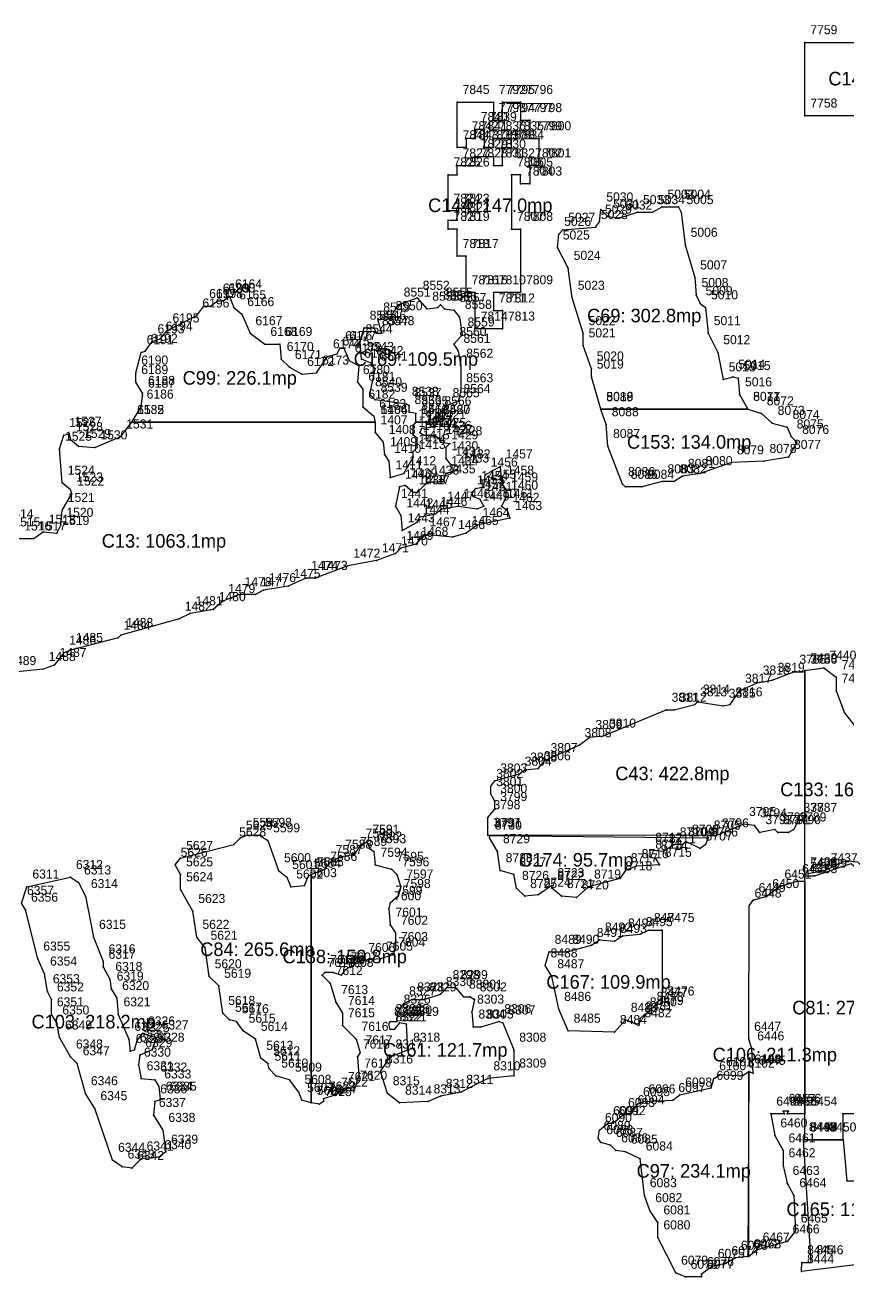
# Model space of a CAD drawing. Header units: metres. Extents: x 390529 to 391464, y 585067 to 585881.
# Drawn here: x 390792.9 to 390883.6, y 585638.1 to 585776.2 of the extents above; entities that cross this region are included whole.
import ezdxf
from ezdxf.enums import TextEntityAlignment as Align

# ---------------------------------------------------------------- set-up
doc = ezdxf.new("R2010")
doc.units = ezdxf.units.M
for name, color, linetype in [('1CC', 1, 'Continuous'), ('NUMERE_PCT', 2, 'Continuous'), ('TEXTE', 7, 'Continuous'), ('VARFURI', 4, 'Continuous')]:
    doc.layers.add(name, color=color, linetype=linetype)

msp = doc.modelspace()

# ---------------------------------------------------------------- linework, layer by layer
at = {"layer": '1CC', "color": 1}
for points in [[(390898.097, 585774.25), (390898.097, 585769.005), (390897.197, 585768.105), (390896.747, 585766.155), (390878.897, 585766.155), (390878.897, 585774.25), (390898.097, 585774.25)], [(390844.54, 585767.657), (390844.54, 585765.657), (390845.54, 585765.657), (390845.54, 585767.657), (390847.54, 585767.657), (390847.54, 585765.657), (390848.54, 585765.657), (390848.54, 585763.657), (390849.54, 585763.657), (390849.54, 585760.657), (390848.54, 585760.657), (390848.54, 585758.657), (390847.54, 585758.657), (390847.54, 585759.657), (390846.54, 585759.657), (390846.54, 585753.657), (390847.54, 585753.657), (390847.54, 585746.657), (390844.54, 585746.657), (390844.54, 585744.657), (390845.54, 585744.657), (390845.54, 585742.657), (390842.54, 585742.657), (390842.54, 585746.657), (390841.54, 585746.657), (390841.54, 585750.657), (390840.54, 585750.657), (390840.54, 585753.657), (390839.54, 585753.657), (390839.54, 585754.657), (390840.54, 585754.657), (390840.54, 585755.657), (390839.54, 585755.657), (390839.54, 585759.657), (390840.54, 585759.657), (390840.54, 585760.657), (390842.54, 585760.657), (390842.54, 585761.657), (390844.54, 585761.657), (390844.54, 585760.657), (390845.54, 585760.657), (390845.54, 585762.657), (390846.54, 585762.657), (390846.54, 585763.657), (390844.54, 585763.657), (390844.54, 585762.657), (390843.54, 585762.657), (390843.54, 585764.657), (390842.54, 585764.657), (390842.54, 585763.657), (390841.54, 585763.657), (390841.54, 585762.657), (390840.54, 585762.657), (390840.54, 585767.657), (390844.54, 585767.657)], [(390863.141, 585756.105), (390864.941, 585756.105), (390865.241, 585755.505), (390865.691, 585751.905), (390866.741, 585748.305), (390866.891, 585746.355), (390867.341, 585745.455), (390867.941, 585745.005), (390868.241, 585742.155), (390869.291, 585740.055), (390869.891, 585737.055), (390870.941, 585737.355), (390871.541, 585737.205), (390871.691, 585735.405), (390872.591, 585733.8), (390856.391, 585733.8), (390855.341, 585737.355), (390855.341, 585738.255), (390854.441, 585740.805), (390854.441, 585742.155), (390853.241, 585746.055), (390852.791, 585749.355), (390851.591, 585751.605), (390851.741, 585753.105), (390852.191, 585753.555), (390855.791, 585753.855), (390856.241, 585754.455), (390856.391, 585755.805), (390857.141, 585755.055), (390858.491, 585754.905), (390860.441, 585755.505), (390862.091, 585755.505), (390863.141, 585756.105)], [(390815.441, 585746.205), (390815.891, 585745.005), (390816.791, 585744.255), (390817.691, 585742.155), (390819.341, 585740.955), (390820.991, 585740.955), (390821.141, 585739.305), (390822.041, 585738.405), (390823.391, 585737.655), (390825.041, 585737.805), (390826.241, 585739.605), (390827.291, 585739.905), (390827.591, 585740.505), (390828.041, 585740.505), (390828.641, 585739.155), (390829.691, 585738.555), (390829.541, 585736.755), (390830.141, 585736.005), (390830.141, 585734.055), (390831.341, 585733.005), (390831.491, 585732.35), (390804.641, 585732.35), (390805.691, 585734.055), (390805.841, 585735.255), (390805.841, 585735.555), (390805.091, 585736.755), (390805.091, 585737.805), (390805.691, 585740.055), (390806.141, 585740.205), (390806.891, 585741.255), (390807.791, 585741.555), (390808.541, 585742.455), (390811.841, 585744.105), (390812.591, 585745.155), (390813.341, 585745.155), (390814.091, 585745.755), (390814.691, 585745.755), (390815.441, 585746.205)], [(390835.991, 585733.305), (390835.241, 585733.455), (390835.241, 585734.205), (390834.941, 585734.355), (390831.491, 585734.805), (390830.891, 585735.405), (390831.491, 585738.255), (390831.041, 585738.855), (390829.991, 585739.305), (390829.841, 585741.255), (390830.291, 585742.755), (390831.341, 585742.755), (390831.641, 585742.155), (390832.241, 585742.155), (390831.791, 585743.655), (390833.141, 585743.805), (390834.041, 585745.305), (390836.141, 585746.055), (390837.191, 585744.855), (390838.391, 585745.005), (390838.691, 585745.305), (390839.141, 585744.855), (390840.191, 585744.705), (390840.791, 585743.955), (390841.091, 585742.005), (390840.191, 585740.955), (390840.641, 585740.205), (390840.941, 585738.555), (390840.941, 585735.855), (390840.641, 585734.655), (390839.441, 585734.205), (390838.541, 585733.305), (390838.391, 585732.35), (390835.991, 585732.35), (390835.991, 585733.305)], [(390872.591, 585733.8), (390874.091, 585733.305), (390875.291, 585732.255), (390876.941, 585731.805), (390877.391, 585730.755), (390877.991, 585730.155), (390877.091, 585728.505), (390874.391, 585728.055), (390870.791, 585727.905), (390867.341, 585726.705), (390865.391, 585726.405), (390864.491, 585725.805), (390863.141, 585725.805), (390860.891, 585725.205), (390859.091, 585725.205), (390858.791, 585725.505), (390857.141, 585729.705), (390856.991, 585732.105), (390856.391, 585733.755), (390872.591, 585733.8)], [(390877.691, 585704.805), (390878.891, 585704.805), (390878.891, 585688.455), (390878.141, 585688.455), (390877.691, 585687.405), (390877.091, 585687.105), (390875.891, 585687.105), (390875.591, 585687.405), (390873.941, 585687.105), (390873.341, 585687.855), (390872.141, 585688.005), (390869.141, 585686.75), (390843.941, 585686.805), (390843.941, 585688.755), (390844.691, 585689.655), (390844.691, 585690.555), (390844.241, 585691.305), (390844.241, 585692.205), (390844.691, 585692.805), (390847.391, 585693.555), (390847.991, 585694.005), (390849.491, 585694.155), (390850.241, 585695.055), (390853.991, 585696.705), (390855.191, 585697.605), (390856.691, 585697.755), (390863.591, 585700.605), (390864.491, 585700.605), (390866.741, 585701.205), (390867.041, 585701.505), (390869.891, 585701.055), (390870.641, 585701.205), (390871.691, 585702.705), (390873.641, 585703.605), (390875.291, 585703.905), (390877.691, 585704.805)], [(390888.1, 585695.355), (390888.047, 585679.305), (390886.397, 585680.505), (390885.347, 585683.205), (390884.747, 585683.805), (390883.397, 585683.955), (390881.147, 585682.905), (390878.897, 585682.455), (390878.897, 585704.955), (390880.997, 585705.255), (390882.347, 585704.205), (390882.347, 585702.705), (390883.247, 585700.305), (390884.297, 585698.955), (390884.897, 585697.605), (390885.647, 585696.855), (390886.097, 585695.505), (390886.847, 585694.905), (390886.847, 585694.605), (390888.1, 585695.355)], [(390817.391, 585686.805), (390818.741, 585686.805), (390819.641, 585686.205), (390820.841, 585682.905), (390821.741, 585682.155), (390822.191, 585681.105), (390823.691, 585681.255), (390824.141, 585682.305), (390824.45, 585682.455), (390824.45, 585657.255), (390823.391, 585657.555), (390823.091, 585658.455), (390822.041, 585659.805), (390820.541, 585660.255), (390819.791, 585661.005), (390819.641, 585661.605), (390818.891, 585662.205), (390818.291, 585664.305), (390816.941, 585665.205), (390816.191, 585666.255), (390815.441, 585666.405), (390814.691, 585667.155), (390814.241, 585670.155), (390813.191, 585671.205), (390812.741, 585674.355), (390811.841, 585675.555), (390811.391, 585678.405), (390810.041, 585680.805), (390810.041, 585682.455), (390809.441, 585683.505), (390810.041, 585684.255), (390815.891, 585685.755), (390816.641, 585686.505), (390817.391, 585686.805)], [(390824.45, 585682.455), (390825.941, 585683.055), (390826.541, 585683.805), (390827.591, 585684.405), (390829.241, 585684.705), (390829.841, 585685.605), (390830.591, 585686.055), (390830.891, 585685.305), (390831.341, 585685.005), (390831.491, 585683.505), (390833.291, 585683.055), (390833.891, 585682.455), (390834.341, 585681.105), (390834.041, 585680.055), (390833.141, 585679.305), (390832.991, 585678.705), (390833.141, 585676.905), (390833.741, 585676.005), (390833.741, 585674.205), (390833.441, 585673.605), (390832.091, 585673.155), (390830.141, 585673.005), (390828.191, 585671.955), (390827.741, 585671.355), (390826.841, 585671.655), (390825.941, 585671.655), (390825.641, 585671.355), (390826.541, 585670.455), (390827.141, 585668.355), (390827.891, 585667.155), (390827.891, 585665.805), (390829.391, 585664.305), (390829.841, 585662.805), (390829.541, 585662.355), (390829.691, 585660.255), (390829.241, 585658.905), (390827.891, 585658.755), (390827.141, 585658.155), (390825.791, 585657.705), (390825.791, 585657.405), (390825.341, 585657.105), (390824.45, 585657.255), (390824.45, 585682.455)], [(390868.241, 585686.505), (390867.941, 585685.755), (390867.341, 585685.305), (390865.841, 585686.055), (390865.391, 585685.755), (390864.491, 585685.755), (390863.291, 585685.005), (390861.791, 585685.155), (390861.791, 585684.405), (390862.391, 585684.255), (390862.841, 585683.505), (390860.291, 585683.355), (390859.091, 585682.905), (390858.491, 585682.005), (390855.041, 585681.105), (390853.691, 585679.905), (390852.041, 585680.055), (390850.991, 585680.955), (390850.991, 585681.255), (390849.491, 585680.205), (390847.991, 585680.055), (390847.091, 585680.955), (390846.791, 585682.455), (390845.291, 585682.905), (390844.991, 585685.005), (390844.091, 585686.505), (390844.091, 585686.75), (390868.241, 585686.505)], [(390878.897, 585653.2), (390878.897, 585682.305), (390879.947, 585682.305), (390883.997, 585683.655), (390885.197, 585682.605), (390885.947, 585681.105), (390886.097, 585679.155), (390886.697, 585678.705), (390887.747, 585677.055), (390887.597, 585675.255), (390888.047, 585674.655), (390888.647, 585672.705), (390889.547, 585667.155), (390890.147, 585665.355), (390890.147, 585656.805), (390889.397, 585656.355), (390887.597, 585656.355), (390887.597, 585656.055), (390883.097, 585656.055), (390883.097, 585653.2), (390878.897, 585653.2)], [(390793.091, 585681.105), (390797.891, 585682.155), (390798.791, 585681.555), (390799.541, 585680.055), (390800.441, 585675.555), (390801.491, 585672.855), (390801.491, 585672.255), (390802.241, 585670.905), (390802.391, 585669.855), (390802.991, 585668.805), (390803.141, 585667.005), (390804.341, 585664.305), (390804.491, 585662.955), (390804.941, 585663.105), (390805.241, 585664.155), (390805.841, 585664.905), (390807.341, 585664.455), (390806.891, 585663.105), (390805.541, 585662.505), (390805.391, 585661.455), (390805.691, 585659.955), (390807.191, 585659.805), (390807.641, 585659.055), (390807.791, 585657.705), (390808.241, 585657.705), (390807.191, 585657.405), (390807.041, 585655.905), (390808.091, 585654.255), (390808.391, 585651.855), (390807.641, 585651.255), (390805.691, 585651.105), (390804.641, 585650.055), (390803.591, 585650.205), (390802.541, 585650.955), (390800.591, 585656.655), (390799.541, 585658.305), (390798.641, 585661.605), (390797.891, 585662.355), (390796.691, 585664.455), (390796.391, 585666.105), (390795.791, 585667.005), (390795.791, 585668.655), (390795.341, 585669.555), (390795.041, 585671.505), (390794.291, 585673.155), (390792.941, 585678.555), (390792.491, 585679.305), (390793.091, 585681.105)], [(390872.7, 585660.705), (390873.191, 585660.555), (390873.041, 585663.255), (390872.7, 585664.305), (390872.741, 585679.005), (390873.191, 585679.605), (390874.691, 585680.055), (390876.041, 585681.105), (390877.991, 585681.705), (390878.891, 585681.705), (390878.891, 585656.055), (390876.941, 585656.055), (390877.091, 585656.355), (390876.491, 585656.355), (390876.641, 585656.055), (390875.141, 585656.055), (390875.591, 585653.655), (390876.491, 585652.005), (390876.491, 585650.355), (390876.941, 585648.405), (390877.691, 585647.055), (390877.841, 585643.155), (390876.941, 585641.955), (390873.641, 585641.055), (390872.7, 585640.305), (390872.7, 585660.705)], [(390861.641, 585676.305), (390863.141, 585676.305), (390863.141, 585668.205), (390862.391, 585668.055), (390861.941, 585667.605), (390861.941, 585667.155), (390861.191, 585667.005), (390860.741, 585666.555), (390860.591, 585665.805), (390859.091, 585666.405), (390857.891, 585665.055), (390852.791, 585665.205), (390851.741, 585667.605), (390850.991, 585671.205), (390850.241, 585672.405), (390850.691, 585673.905), (390852.641, 585673.905), (390855.341, 585674.655), (390856.241, 585675.255), (390857.891, 585675.105), (390858.791, 585675.705), (390860.741, 585675.855), (390861.641, 585676.305)], [(390839.441, 585670.005), (390840.341, 585670.005), (390841.241, 585668.955), (390841.991, 585668.955), (390842.441, 585668.655), (390842.141, 585667.305), (390842.291, 585665.655), (390843.191, 585665.655), (390845.141, 585666.255), (390845.591, 585666.105), (390846.791, 585663.105), (390846.791, 585660.255), (390843.941, 585659.955), (390840.941, 585658.455), (390838.691, 585658.005), (390837.341, 585657.405), (390834.191, 585657.255), (390832.841, 585658.305), (390832.091, 585660.705), (390833.141, 585662.355), (390835.091, 585663.105), (390834.941, 585665.955), (390834.191, 585666.105), (390833.591, 585665.355), (390833.141, 585665.355), (390832.991, 585665.955), (390833.141, 585666.255), (390833.891, 585666.255), (390834.041, 585667.305), (390834.641, 585668.205), (390835.541, 585668.655), (390836.891, 585668.655), (390838.691, 585669.255), (390839.441, 585670.005)], [(390872.591, 585640.305), (390871.241, 585640.155), (390870.191, 585639.555), (390868.691, 585639.255), (390867.491, 585638.355), (390867.491, 585638.055), (390865.691, 585638.055), (390864.641, 585638.505), (390862.691, 585642.405), (390862.691, 585644.055), (390861.791, 585645.405), (390861.191, 585647.055), (390860.741, 585651.105), (390859.091, 585651.855), (390858.041, 585652.005), (390857.441, 585652.605), (390856.391, 585652.905), (390856.091, 585653.355), (390856.241, 585654.255), (390857.141, 585655.005), (390857.741, 585655.005), (390858.791, 585655.905), (390859.841, 585656.205), (390860.441, 585657.105), (390861.041, 585657.405), (390864.341, 585657.555), (390865.091, 585658.155), (390868.541, 585658.905), (390868.841, 585659.955), (390869.591, 585660.405), (390871.991, 585660.255), (390872.7, 585660.705), (390872.591, 585640.305)]]:
    msp.add_lwpolyline(points, close=True, dxfattribs=at)
for points in [[(390792.191, 585719.505), (390793.841, 585719.505), (390794.891, 585720.255), (390796.391, 585720.105), (390796.841, 585721.005), (390796.991, 585722.655), (390798.041, 585724.455), (390797.891, 585724.905), (390796.991, 585725.655), (390796.691, 585729.405), (390797.141, 585730.905), (390797.741, 585731.055), (390797.891, 585730.455), (390798.791, 585729.705), (390800.591, 585729.555), (390803.441, 585730.755), (390804.641, 585732.35), (390831.491, 585732.35), (390831.491, 585732.35), (390831.491, 585731.205), (390832.391, 585730.155), (390832.541, 585728.805), (390832.991, 585728.055), (390833.141, 585726.255), (390834.641, 585726.705), (390835.691, 585728.505), (390835.691, 585729.105), (390836.141, 585729.555), (390836.141, 585730.605), (390835.691, 585730.905), (390835.691, 585731.955), (390835.991, 585732.35), (390838.391, 585732.35), (390837.941, 585731.805), (390836.591, 585731.655), (390836.441, 585731.205), (390836.891, 585730.905), (390837.941, 585730.905), (390838.541, 585730.605), (390838.691, 585730.155), (390839.741, 585730.005), (390839.291, 585729.555), (390839.291, 585728.355), (390839.741, 585727.755), (390840.641, 585727.455), (390840.491, 585727.005), (390839.291, 585726.705), (390838.991, 585725.805), (390837.191, 585725.655), (390836.141, 585724.605), (390835.691, 585724.605), (390834.791, 585725.355), (390834.191, 585725.205), (390833.741, 585723.105), (390834.341, 585722.055), (390834.491, 585720.405), (390836.141, 585721.305), (390836.441, 585721.905), (390838.091, 585722.205), (390838.841, 585722.805), (390840.641, 585723.105), (390842.741, 585722.805), (390843.491, 585723.105), (390843.041, 585723.855), (390842.291, 585724.155), (390842.141, 585724.605), (390842.591, 585725.055), (390843.491, 585725.205), (390843.641, 585726.555), (390845.291, 585727.455), (390845.441, 585725.655), (390845.891, 585724.905), (390845.891, 585724.005), (390845.441, 585723.105), (390846.041, 585722.655), (390846.341, 585721.755), (390842.741, 585721.005), (390841.541, 585720.105), (390840.041, 585719.655), (390836.891, 585719.955), (390835.991, 585718.905), (390834.341, 585718.455), (390833.741, 585717.855), (390831.641, 585717.105), (390828.491, 585716.505), (390824.891, 585715.155), (390823.841, 585715.155), (390821.891, 585714.255), (390819.191, 585713.805), (390818.291, 585713.355), (390816.491, 585713.355), (390814.691, 585712.605), (390813.641, 585711.705), (390811.091, 585711.255), (390809.891, 585710.655), (390803.441, 585708.855), (390803.141, 585708.555), (390797.891, 585707.205), (390797.141, 585706.905), (390796.091, 585705.555), (390794.891, 585705.105), (390790.541, 585704.655)], [(390886.537, 585639.646), (390878.537, 585638.665), (390878.543, 585639.66), (390879.572, 585639.654), (390878.735, 585653.212), (390878.897, 585653.211), (390878.897, 585653.2), (390880.997, 585653.2), (390883.107, 585653.189), (390883.537, 585648.662), (390885.537, 585648.652)]]:
    msp.add_lwpolyline(points, dxfattribs=at)
at = {"layer": 'VARFURI', "color": 4}
for p in [(390878.897, 585774.25), (390840.54, 585767.657), (390844.54, 585767.657), (390845.54, 585767.657), (390847.54, 585767.657), (390844.54, 585765.657), (390845.54, 585765.657), (390847.54, 585765.657), (390848.54, 585765.657), (390878.897, 585766.155), (390842.54, 585764.657), (390843.54, 585764.657), (390841.54, 585763.657), (390842.54, 585763.657), (390844.54, 585763.657), (390846.54, 585763.657), (390848.54, 585763.657), (390849.54, 585763.657), (390840.54, 585762.657), (390841.54, 585762.657), (390842.54, 585761.657), (390843.54, 585762.657), (390844.54, 585762.657), (390844.54, 585761.657), (390845.54, 585762.657), (390846.54, 585762.657), (390840.54, 585760.657), (390842.54, 585760.657), (390844.54, 585760.657), (390845.54, 585760.657), (390848.54, 585760.657), (390849.54, 585760.657), (390839.54, 585759.657), (390840.54, 585759.657), (390846.54, 585759.657), (390847.54, 585759.657), (390847.54, 585758.657), (390848.54, 585758.657), (390863.141, 585756.105), (390864.941, 585756.105), (390839.54, 585755.657), (390839.54, 585754.657), (390840.54, 585755.657), (390840.54, 585754.657), (390856.391, 585755.805), (390857.141, 585755.055), (390858.491, 585754.905), (390860.441, 585755.505), (390862.091, 585755.505), (390865.241, 585755.505), (390839.54, 585753.657), (390840.54, 585753.657), (390846.54, 585753.657), (390847.54, 585753.657), (390852.191, 585753.555), (390855.791, 585753.855), (390856.241, 585754.455), (390851.741, 585753.105), (390865.691, 585751.905), (390840.54, 585750.657), (390841.54, 585750.657), (390851.591, 585751.605), (390852.791, 585749.355), (390866.741, 585748.305), (390815.441, 585746.205), (390841.54, 585746.657), (390842.54, 585746.657), (390844.54, 585746.657), (390847.54, 585746.657), (390866.891, 585746.355), (390812.591, 585745.155), (390813.341, 585745.155), (390814.091, 585745.755), (390814.691, 585745.755), (390815.891, 585745.005), (390834.041, 585745.305), (390836.141, 585746.055), (390837.191, 585744.855), (390838.391, 585745.005), (390838.691, 585745.305), (390839.141, 585744.855), (390853.241, 585746.055), (390867.341, 585745.455), (390867.941, 585745.005), (390811.841, 585744.105), (390816.791, 585744.255), (390831.791, 585743.655), (390833.141, 585743.805), (390840.191, 585744.705), (390840.791, 585743.955), (390844.54, 585744.657), (390845.54, 585744.657), (390808.541, 585742.455), (390817.691, 585742.155), (390830.291, 585742.755), (390831.341, 585742.755), (390831.641, 585742.155), (390832.241, 585742.155), (390842.54, 585742.657), (390845.54, 585742.657), (390854.441, 585742.155), (390868.241, 585742.155), (390806.891, 585741.255), (390807.791, 585741.555), (390819.341, 585740.955), (390820.991, 585740.955), (390829.841, 585741.255), (390840.191, 585740.955), (390841.091, 585742.005), (390854.441, 585740.805), (390805.691, 585740.055), (390806.141, 585740.205), (390821.141, 585739.305), (390826.241, 585739.605), (390827.291, 585739.905), (390827.591, 585740.505), (390828.041, 585740.505), (390829.991, 585739.305), (390840.641, 585740.205), (390869.291, 585740.055), (390822.041, 585738.405), (390828.641, 585739.155), (390829.691, 585738.555), (390831.041, 585738.855), (390831.491, 585738.255), (390840.941, 585738.555), (390855.341, 585738.255), (390805.091, 585737.805), (390805.091, 585736.755), (390823.391, 585737.655), (390825.041, 585737.805), (390829.541, 585736.755), (390855.341, 585737.355), (390869.891, 585737.055), (390870.941, 585737.355), (390871.541, 585737.205), (390805.841, 585735.555), (390805.841, 585735.255), (390830.141, 585736.005), (390830.891, 585735.405), (390840.941, 585735.855), (390871.691, 585735.405), (390805.691, 585734.055), (390830.141, 585734.055), (390831.491, 585734.805), (390834.941, 585734.355), (390835.241, 585734.205), (390839.441, 585734.205), (390840.641, 585734.655), (390856.391, 585733.8), (390872.591, 585733.8), (390872.591, 585733.8), (390831.341, 585733.005), (390835.241, 585733.455), (390835.991, 585733.305), (390838.541, 585733.305), (390856.391, 585733.755), (390874.091, 585733.305), (390797.741, 585731.055), (390804.641, 585732.35), (390804.641, 585732.35), (390831.491, 585732.35), (390831.491, 585732.35), (390831.491, 585731.205), (390835.691, 585731.955), (390835.991, 585732.35), (390835.991, 585732.35), (390836.441, 585731.205), (390836.591, 585731.655), (390837.941, 585731.805), (390838.391, 585732.35), (390838.391, 585732.35), (390856.991, 585732.105), (390875.291, 585732.255), (390876.941, 585731.805), (390797.141, 585730.905), (390797.891, 585730.455), (390798.791, 585729.705), (390803.441, 585730.755), (390832.391, 585730.155), (390835.691, 585730.905), (390836.141, 585730.605), (390836.891, 585730.905), (390837.941, 585730.905), (390838.541, 585730.605), (390838.691, 585730.155), (390839.741, 585730.005), (390857.141, 585729.705), (390877.391, 585730.755), (390877.991, 585730.155), (390796.691, 585729.405), (390800.591, 585729.555), (390832.541, 585728.805), (390835.691, 585729.105), (390835.691, 585728.505), (390836.141, 585729.555), (390839.291, 585729.555), (390839.291, 585728.355), (390877.091, 585728.505), (390832.991, 585728.055), (390839.741, 585727.755), (390840.491, 585727.005), (390840.641, 585727.455), (390845.291, 585727.455), (390870.791, 585727.905), (390874.391, 585728.055), (390796.991, 585725.655), (390833.141, 585726.255), (390834.641, 585726.705), (390837.191, 585725.655), (390838.991, 585725.805), (390839.291, 585726.705), (390843.641, 585726.555), (390845.441, 585725.655), (390858.791, 585725.505), (390863.141, 585725.805), (390864.491, 585725.805), (390865.391, 585726.405), (390867.341, 585726.705), (390797.891, 585724.905), (390798.041, 585724.455), (390834.191, 585725.205), (390834.791, 585725.355), (390835.691, 585724.605), (390836.141, 585724.605), (390842.141, 585724.605), (390842.291, 585724.155), (390842.591, 585725.055), (390843.491, 585725.205), (390845.891, 585724.905), (390859.091, 585725.205), (390860.891, 585725.205), (390833.741, 585723.105), (390838.841, 585722.805), (390840.641, 585723.105), (390842.741, 585722.805), (390843.041, 585723.855), (390843.491, 585723.105), (390845.441, 585723.105), (390845.891, 585724.005), (390796.991, 585722.655), (390834.341, 585722.055), (390836.441, 585721.905), (390838.091, 585722.205), (390846.041, 585722.655), (390846.341, 585721.755), (390794.891, 585720.255), (390796.391, 585720.105), (390796.841, 585721.005), (390834.491, 585720.405), (390836.141, 585721.305), (390841.541, 585720.105), (390842.741, 585721.005), (390793.841, 585719.505), (390835.991, 585718.905), (390836.891, 585719.955), (390840.041, 585719.655), (390833.741, 585717.855), (390834.341, 585718.455), (390828.491, 585716.505), (390831.641, 585717.105), (390823.841, 585715.155), (390824.891, 585715.155), (390816.491, 585713.355), (390818.291, 585713.355), (390819.191, 585713.805), (390821.891, 585714.255), (390813.641, 585711.705), (390814.691, 585712.605), (390809.891, 585710.655), (390811.091, 585711.255), (390803.141, 585708.555), (390803.441, 585708.855), (390797.141, 585706.905), (390797.891, 585707.205), (390794.891, 585705.105), (390796.091, 585705.555), (390877.691, 585704.805), (390878.891, 585704.805), (390878.897, 585704.955), (390880.997, 585705.255), (390873.641, 585703.605), (390875.291, 585703.905), (390882.347, 585704.205), (390871.691, 585702.705), (390882.347, 585702.705), (390866.741, 585701.205), (390867.041, 585701.505), (390869.891, 585701.055), (390870.641, 585701.205), (390863.591, 585700.605), (390864.491, 585700.605), (390883.247, 585700.305), (390853.991, 585696.705), (390855.191, 585697.605), (390856.691, 585697.755), (390847.991, 585694.005), (390849.491, 585694.155), (390850.241, 585695.055), (390844.691, 585692.805), (390847.391, 585693.555), (390844.241, 585692.205), (390844.241, 585691.305), (390844.691, 585690.555), (390844.691, 585689.655), (390843.941, 585688.755), (390878.141, 585688.455), (390878.891, 585688.455), (390872.141, 585688.005), (390873.341, 585687.855), (390873.941, 585687.105), (390875.591, 585687.405), (390875.891, 585687.105), (390877.091, 585687.105), (390877.691, 585687.405), (390815.891, 585685.755), (390816.641, 585686.505), (390817.391, 585686.805), (390818.741, 585686.805), (390819.641, 585686.205), (390829.841, 585685.605), (390830.591, 585686.055), (390843.941, 585686.805), (390844.091, 585686.75), (390844.091, 585686.505), (390864.491, 585685.755), (390865.391, 585685.755), (390865.841, 585686.055), (390867.941, 585685.755), (390868.241, 585686.505), (390869.141, 585686.75), (390810.041, 585684.255), (390827.591, 585684.405), (390829.241, 585684.705), (390830.891, 585685.305), (390831.341, 585685.005), (390844.991, 585685.005), (390861.791, 585685.155), (390861.791, 585684.405), (390862.391, 585684.255), (390863.291, 585685.005), (390867.341, 585685.305), (390809.441, 585683.505), (390820.841, 585682.905), (390825.941, 585683.055), (390826.541, 585683.805), (390831.491, 585683.505), (390833.291, 585683.055), (390845.291, 585682.905), (390859.091, 585682.905), (390860.291, 585683.355), (390862.841, 585683.505), (390881.147, 585682.905), (390883.397, 585683.955), (390797.891, 585682.155), (390798.791, 585681.555), (390810.041, 585682.455), (390821.741, 585682.155), (390824.141, 585682.305), (390824.45, 585682.455), (390824.45, 585682.455), (390833.891, 585682.455), (390846.791, 585682.455), (390858.491, 585682.005), (390877.991, 585681.705), (390878.891, 585681.705), (390878.897, 585682.455), (390878.897, 585682.305), (390879.947, 585682.305), (390793.091, 585681.105), (390799.541, 585680.055), (390810.041, 585680.805), (390822.191, 585681.105), (390823.691, 585681.255), (390834.041, 585680.055), (390834.341, 585681.105), (390847.091, 585680.955), (390847.991, 585680.055), (390849.491, 585680.205), (390850.991, 585681.255), (390850.991, 585680.955), (390852.041, 585680.055), (390855.041, 585681.105), (390874.691, 585680.055), (390876.041, 585681.105), (390792.941, 585678.555), (390832.991, 585678.705), (390833.141, 585679.305), (390853.691, 585679.905), (390872.741, 585679.005), (390873.191, 585679.605), (390811.391, 585678.405), (390833.141, 585676.905), (390833.741, 585676.005), (390860.741, 585675.855), (390861.641, 585676.305), (390863.141, 585676.305), (390800.441, 585675.555), (390811.841, 585675.555), (390855.341, 585674.655), (390856.241, 585675.255), (390857.891, 585675.105), (390858.791, 585675.705), (390794.291, 585673.155), (390812.741, 585674.355), (390830.141, 585673.005), (390832.091, 585673.155), (390833.441, 585673.605), (390833.741, 585674.205), (390850.691, 585673.905), (390852.641, 585673.905), (390801.491, 585672.855), (390801.491, 585672.255), (390825.941, 585671.655), (390826.841, 585671.655), (390828.191, 585671.955), (390850.241, 585672.405), (390795.041, 585671.505), (390802.241, 585670.905), (390813.191, 585671.205), (390825.641, 585671.355), (390826.541, 585670.455), (390827.741, 585671.355), (390850.991, 585671.205), (390795.341, 585669.555), (390802.391, 585669.855), (390814.241, 585670.155), (390838.691, 585669.255), (390839.441, 585670.005), (390840.341, 585670.005), (390841.241, 585668.955), (390841.991, 585668.955), (390795.791, 585668.655), (390802.991, 585668.805), (390827.141, 585668.355), (390834.641, 585668.205), (390835.541, 585668.655), (390836.891, 585668.655), (390842.441, 585668.655), (390851.741, 585667.605), (390861.941, 585667.605), (390862.391, 585668.055), (390863.141, 585668.205), (390795.791, 585667.005), (390796.391, 585666.105), (390803.141, 585667.005), (390814.691, 585667.155), (390815.441, 585666.405), (390816.191, 585666.255), (390827.891, 585667.155), (390833.141, 585666.255), (390833.891, 585666.255), (390834.041, 585667.305), (390834.191, 585666.105), (390842.141, 585667.305), (390845.141, 585666.255), (390845.591, 585666.105), (390859.091, 585666.405), (390860.741, 585666.555), (390861.191, 585667.005), (390861.941, 585667.155), (390805.841, 585664.905), (390816.941, 585665.205), (390827.891, 585665.805), (390832.991, 585665.955), (390833.141, 585665.355), (390833.591, 585665.355), (390834.941, 585665.955), (390842.291, 585665.655), (390843.191, 585665.655), (390852.791, 585665.205), (390857.891, 585665.055), (390860.591, 585665.805), (390796.691, 585664.455), (390804.341, 585664.305), (390805.241, 585664.155), (390807.341, 585664.455), (390818.291, 585664.305), (390829.391, 585664.305), (390872.7, 585664.305), (390797.891, 585662.355), (390804.491, 585662.955), (390804.941, 585663.105), (390805.541, 585662.505), (390806.891, 585663.105), (390818.891, 585662.205), (390829.541, 585662.355), (390829.841, 585662.805), (390833.141, 585662.355), (390835.091, 585663.105), (390846.791, 585663.105), (390873.041, 585663.255), (390798.641, 585661.605), (390805.391, 585661.455), (390819.641, 585661.605), (390819.791, 585661.005), (390832.091, 585660.705), (390872.7, 585660.705), (390872.7, 585660.705), (390805.691, 585659.955), (390807.191, 585659.805), (390820.541, 585660.255), (390822.041, 585659.805), (390829.691, 585660.255), (390843.941, 585659.955), (390846.791, 585660.255), (390868.841, 585659.955), (390869.591, 585660.405), (390871.991, 585660.255), (390873.191, 585660.555), (390799.541, 585658.305), (390807.641, 585659.055), (390823.091, 585658.455), (390827.141, 585658.155), (390827.891, 585658.755), (390829.241, 585658.905), (390832.841, 585658.305), (390838.691, 585658.005), (390840.941, 585658.455), (390865.091, 585658.155), (390868.541, 585658.905), (390800.591, 585656.655), (390807.191, 585657.405), (390807.791, 585657.705), (390808.241, 585657.705), (390823.391, 585657.555), (390824.45, 585657.255), (390824.45, 585657.255), (390825.341, 585657.105), (390825.791, 585657.705), (390825.791, 585657.405), (390834.191, 585657.255), (390837.341, 585657.405), (390860.441, 585657.105), (390861.041, 585657.405), (390864.341, 585657.555), (390807.041, 585655.905), (390858.791, 585655.905), (390859.841, 585656.205), (390875.141, 585656.055), (390876.491, 585656.355), (390876.641, 585656.055), (390876.941, 585656.055), (390877.091, 585656.355), (390878.891, 585656.055), (390883.097, 585656.055), (390808.091, 585654.255), (390856.241, 585654.255), (390857.141, 585655.005), (390857.741, 585655.005), (390856.091, 585653.355), (390856.391, 585652.905), (390857.441, 585652.605), (390875.591, 585653.655), (390878.735, 585653.212), (390878.897, 585653.211), (390878.897, 585653.2), (390878.897, 585653.2), (390880.997, 585653.2), (390883.097, 585653.2), (390883.107, 585653.189), (390802.541, 585650.955), (390805.691, 585651.105), (390807.641, 585651.255), (390808.391, 585651.855), (390858.041, 585652.005), (390859.091, 585651.855), (390860.741, 585651.105), (390876.491, 585652.005), (390803.591, 585650.205), (390804.641, 585650.055), (390876.491, 585650.355), (390876.941, 585648.405), (390883.537, 585648.662), (390861.191, 585647.055), (390877.691, 585647.055), (390861.791, 585645.405), (390862.691, 585644.055), (390877.841, 585643.155), (390862.691, 585642.405), (390876.941, 585641.955), (390871.241, 585640.155), (390872.591, 585640.305), (390872.7, 585640.305), (390873.641, 585641.055), (390864.641, 585638.505), (390868.691, 585639.255), (390870.191, 585639.555), (390878.537, 585638.665), (390878.543, 585639.66), (390879.572, 585639.654), (390865.691, 585638.055), (390867.491, 585638.355), (390867.491, 585638.055)]:
    msp.add_point(p, dxfattribs=at)

# ---------------------------------------------------------------- texts
at = {"layer": 'NUMERE_PCT', "color": 2}
for s, p in [('7759', (390879.497, 585774.85)), ('7845', (390841.14, 585768.257)), ('7792', (390845.14, 585768.257)), ('7795', (390846.14, 585768.257)), ('7796', (390848.14, 585768.257)), ('7793', (390845.14, 585766.257)), ('7794', (390846.14, 585766.257)), ('7797', (390848.14, 585766.257)), ('7798', (390849.14, 585766.257)), ('7758', (390879.497, 585766.755)), ('7842', (390842.14, 585764.257)), ('7840', (390843.14, 585765.257)), ('7841', (390843.14, 585764.257)), ('7839', (390844.14, 585765.257)), ('7836', (390845.14, 585764.257)), ('7835', (390847.14, 585764.257)), ('7799', (390849.14, 585764.257)), ('7800', (390850.14, 585764.257)), ('7844', (390841.14, 585763.257)), ('7843', (390842.14, 585763.257)), ('7838', (390844.14, 585763.257)), ('7837', (390845.14, 585763.257)), ('7833', (390846.14, 585763.257)), ('7834', (390847.14, 585763.257)), ('7829', (390843.14, 585762.257)), ('7830', (390845.14, 585762.257)), ('7825', (390840.14, 585760.257)), ('7827', (390841.14, 585761.257)), ('7826', (390841.14, 585760.257)), ('7828', (390843.14, 585761.257)), ('7831', (390845.14, 585761.257)), ('7832', (390846.14, 585761.257)), ('7806', (390847.14, 585760.257)), ('7805', (390848.14, 585760.257)), ('7802', (390849.14, 585761.257)), ('7801', (390850.14, 585761.257)), ('7804', (390848.14, 585759.257)), ('7803', (390849.14, 585759.257)), ('7824', (390840.14, 585756.257)), ('7823', (390841.14, 585756.257)), ('5030', (390856.991, 585756.405)), ('5033', (390861.041, 585756.105)), ('5034', (390862.691, 585756.105)), ('5003', (390863.741, 585756.705)), ('5004', (390865.541, 585756.705)), ('5005', (390865.841, 585756.105)), ('7821', (390840.14, 585755.257)), ('7822', (390841.14, 585755.257)), ('5029', (390856.841, 585755.055)), ('5031', (390857.741, 585755.655)), ('5032', (390859.091, 585755.505)), ('7820', (390840.14, 585754.257)), ('7819', (390841.14, 585754.257)), ('7807', (390847.14, 585754.257)), ('7808', (390848.14, 585754.257)), ('5026', (390852.341, 585753.705)), ('5027', (390852.791, 585754.155)), ('5028', (390856.391, 585754.455)), ('5025', (390852.191, 585752.205)), ('5006', (390866.291, 585752.505)), ('7818', (390841.14, 585751.257)), ('7817', (390842.14, 585751.257)), ('5024', (390853.391, 585749.955)), ('5007', (390867.341, 585748.905)), ('6199', (390814.691, 585746.355)), ('6200', (390815.291, 585746.355)), ('6164', (390816.041, 585746.805)), ('8552', (390836.741, 585746.655)), ('7816', (390842.14, 585747.257)), ('7815', (390843.14, 585747.257)), ('7810', (390845.14, 585747.257)), ('7809', (390848.14, 585747.257)), ('5023', (390853.841, 585746.655)), ('5008', (390867.491, 585746.955)), ('6197', (390813.191, 585745.755)), ('6198', (390813.941, 585745.755)), ('6165', (390816.491, 585745.605)), ('8551', (390834.641, 585745.905)), ('8553', (390837.791, 585745.455)), ('8554', (390838.991, 585745.605)), ('8555', (390839.291, 585745.905)), ('8556', (390839.741, 585745.455)), ('8557', (390840.791, 585745.305)), ('7811', (390845.14, 585745.257)), ('7812', (390846.14, 585745.257)), ('5009', (390867.941, 585746.055)), ('5010', (390868.541, 585745.605)), ('6196', (390812.441, 585744.705)), ('6166', (390817.391, 585744.855)), ('8549', (390832.391, 585744.255)), ('8550', (390833.741, 585744.405)), ('8558', (390841.391, 585744.555)), ('6194', (390808.391, 585742.155)), ('6195', (390809.141, 585743.055)), ('6167', (390818.291, 585742.755)), ('8545', (390830.891, 585743.355)), ('8546', (390831.941, 585743.355)), ('8547', (390832.241, 585742.755)), ('8548', (390832.841, 585742.755)), ('8559', (390841.691, 585742.605)), ('7814', (390843.14, 585743.257)), ('7813', (390846.14, 585743.257)), ('5022', (390855.041, 585742.755)), ('5011', (390868.841, 585742.755)), ('6192', (390806.741, 585740.805)), ('6193', (390807.491, 585741.855)), ('6168', (390819.941, 585741.555)), ('6169', (390821.591, 585741.555)), ('6176', (390828.191, 585741.105)), ('6177', (390828.641, 585741.105)), ('8544', (390830.441, 585741.855)), ('8560', (390840.791, 585741.555)), ('8561', (390841.241, 585740.805)), ('5021', (390855.041, 585741.405)), ('6191', (390806.291, 585740.655)), ('6170', (390821.741, 585739.905)), ('6174', (390826.841, 585740.205)), ('6175', (390827.891, 585740.505)), ('6178', (390829.241, 585739.755)), ('8543', (390830.591, 585739.905)), ('8542', (390831.641, 585739.455)), ('5012', (390869.891, 585740.655)), ('6190', (390805.691, 585738.405)), ('6171', (390822.641, 585739.005)), ('6172', (390823.991, 585738.255)), ('6173', (390825.641, 585738.405)), ('6179', (390830.291, 585739.155)), ('8541', (390832.091, 585738.855)), ('8562', (390841.541, 585739.155)), ('5020', (390855.941, 585738.855)), ('6189', (390805.691, 585737.355)), ('6180', (390830.141, 585737.355)), ('6181', (390830.741, 585736.605)), ('5019', (390855.941, 585737.955)), ('5013', (390870.491, 585737.655)), ('5014', (390871.541, 585737.955)), ('5015', (390872.141, 585737.805)), ('6188', (390806.441, 585736.155)), ('6187', (390806.441, 585735.855)), ('8540', (390831.491, 585736.005)), ('8539', (390832.091, 585735.405)), ('8564', (390841.241, 585735.255)), ('8563', (390841.541, 585736.455)), ('5016', (390872.291, 585736.005)), ('6186', (390806.291, 585734.655)), ('6182', (390830.741, 585734.655)), ('8538', (390835.541, 585734.955)), ('8537', (390835.841, 585734.805)), ('8536', (390835.841, 585734.055)), ('8535', (390836.591, 585733.905)), ('8566', (390839.141, 585733.905)), ('8565', (390840.041, 585734.805)), ('5018', (390856.991, 585734.4)), ('8089', (390856.991, 585734.355)), ('5017', (390873.191, 585734.4)), ('8071', (390873.191, 585734.4)), ('8072', (390874.691, 585733.905)), ('6185', (390805.241, 585732.95)), ('1532', (390805.241, 585732.95)), ('6183', (390831.941, 585733.605)), ('6184', (390832.091, 585732.95)), ('1406', (390832.091, 585732.95)), ('1418', (390836.291, 585732.555)), ('8568', (390836.591, 585732.95)), ('1419', (390836.591, 585732.95)), ('8567', (390838.991, 585732.95)), ('1420', (390838.991, 585732.95)), ('8088', (390857.591, 585732.705)), ('8073', (390875.891, 585732.855)), ('1526', (390797.741, 585731.505)), ('1527', (390798.341, 585731.655)), ('1531', (390804.041, 585731.355)), ('1407', (390832.091, 585731.805)), ('1417', (390836.291, 585731.505)), ('1416', (390836.741, 585731.205)), ('1423', (390837.041, 585731.805)), ('1422', (390837.191, 585732.255)), ('1424', (390837.491, 585731.505)), ('1421', (390838.541, 585732.405)), ('1425', (390838.541, 585731.505)), ('1426', (390839.141, 585731.205)), ('8074', (390877.541, 585732.405)), ('8075', (390877.991, 585731.355)), ('1525', (390797.291, 585730.005)), ('1528', (390798.491, 585731.055)), ('1529', (390799.391, 585730.305)), ('1530', (390801.191, 585730.155)), ('1408', (390832.991, 585730.755)), ('1415', (390836.741, 585730.155)), ('1427', (390839.291, 585730.755)), ('1429', (390839.891, 585730.155)), ('1428', (390840.341, 585730.605)), ('8087', (390857.741, 585730.305)), ('8076', (390878.591, 585730.755)), ('1409', (390833.141, 585729.405)), ('1410', (390833.591, 585728.655)), ('1414', (390836.291, 585729.705)), ('1413', (390836.291, 585729.105)), ('1430', (390839.891, 585728.955)), ('1431', (390840.341, 585728.355)), ('8079', (390871.391, 585728.505)), ('8078', (390874.991, 585728.655)), ('8077', (390877.691, 585729.105)), ('1412', (390835.241, 585727.305)), ('1434', (390839.891, 585727.305)), ('1433', (390841.091, 585727.605)), ('1432', (390841.241, 585728.055)), ('1456', (390844.241, 585727.155)), ('1457', (390845.891, 585728.055)), ('8081', (390865.991, 585727.005)), ('8080', (390867.941, 585727.305)), ('1524', (390797.591, 585726.255)), ('1411', (390833.741, 585726.855)), ('1440', (390834.791, 585725.805)), ('1439', (390835.391, 585725.955)), ('1436', (390837.791, 585726.255)), ('1435', (390839.591, 585726.405)), ('1454', (390843.191, 585725.655)), ('1455', (390844.091, 585725.805)), ('1458', (390846.041, 585726.255)), ('8086', (390859.391, 585726.105)), ('8085', (390859.691, 585725.805)), ('8084', (390861.491, 585725.805)), ('8083', (390863.741, 585726.405)), ('8082', (390865.091, 585726.405)), ('1523', (390798.491, 585725.505)), ('1522', (390798.641, 585725.055)), ('1438', (390836.291, 585725.205)), ('1437', (390836.741, 585725.205)), ('1453', (390842.741, 585725.205)), ('1452', (390842.891, 585724.755)), ('1451', (390843.641, 585724.455)), ('1459', (390846.491, 585725.505)), ('1460', (390846.491, 585724.605)), ('1521', (390797.591, 585723.255)), ('1441', (390834.341, 585723.705)), ('1446', (390838.691, 585722.805)), ('1447', (390839.441, 585723.405)), ('1448', (390841.241, 585723.705)), ('1449', (390843.341, 585723.405)), ('1450', (390844.091, 585723.705)), ('1461', (390846.041, 585723.705)), ('1462', (390846.641, 585723.255)), ('1514', (390790.841, 585721.455)), ('1520', (390797.441, 585721.605)), ('1442', (390834.941, 585722.655)), ('1444', (390836.741, 585721.905)), ('1445', (390837.041, 585722.505)), ('1464', (390843.341, 585721.605)), ('1463', (390846.941, 585722.355)), ('1515', (390791.591, 585720.555)), ('1516', (390792.791, 585720.105)), ('1517', (390794.441, 585720.105)), ('1518', (390795.491, 585720.855)), ('1519', (390796.991, 585720.705)), ('1443', (390835.091, 585721.005)), ('1467', (390837.491, 585720.555)), ('1466', (390840.641, 585720.255)), ('1465', (390842.141, 585720.705)), ('1469', (390834.941, 585719.055)), ('1468', (390836.591, 585719.505)), ('1471', (390832.241, 585717.705)), ('1470', (390834.341, 585718.455)), ('1472', (390829.091, 585717.105)), ('1475', (390822.491, 585714.855)), ('1474', (390824.441, 585715.755)), ('1473', (390825.491, 585715.755)), ('1479', (390815.291, 585713.205)), ('1478', (390817.091, 585713.955)), ('1477', (390818.891, 585713.955)), ('1476', (390819.791, 585714.405)), ('1481', (390811.691, 585711.855)), ('1480', (390814.241, 585712.305)), ('1482', (390810.491, 585711.255)), ('1484', (390803.741, 585709.155)), ('1483', (390804.041, 585709.455)), ('1485', (390798.491, 585707.805)), ('1486', (390797.741, 585707.505)), ('1489', (390791.141, 585705.255)), ('1488', (390795.491, 585705.705)), ('1487', (390796.691, 585706.155)), ('3785', (390878.291, 585705.405)), ('3786', (390879.491, 585705.405)), ('7439', (390879.497, 585705.555)), ('7440', (390881.597, 585705.855)), ('3818', (390874.241, 585704.205)), ('3819', (390875.891, 585704.505)), ('7441', (390882.947, 585704.805)), ('3814', (390867.641, 585702.105)), ('3817', (390872.291, 585703.305)), ('7442', (390882.947, 585703.305)), ('3811', (390864.191, 585701.205)), ('3812', (390865.091, 585701.205)), ('3813', (390867.341, 585701.805)), ('3815', (390870.491, 585701.655)), ('3816', (390871.241, 585701.805)), ('3809', (390855.791, 585698.205)), ('3810', (390857.291, 585698.355)), ('3808', (390854.591, 585697.305)), ('3807', (390850.841, 585695.655)), ('3804', (390847.991, 585694.155)), ('3805', (390848.591, 585694.605)), ('3806', (390850.091, 585694.755)), ('3802', (390844.841, 585692.805)), ('3803', (390845.291, 585693.405)), ('3801', (390844.841, 585691.905)), ('3800', (390845.291, 585691.155)), ('3799', (390845.291, 585690.255)), ('3798', (390844.541, 585689.355)), ('3795', (390872.741, 585688.605)), ('3794', (390873.941, 585688.455)), ('3788', (390878.741, 585689.055)), ('3787', (390879.491, 585689.055)), ('5629', (390817.241, 585687.105)), ('5597', (390817.991, 585687.405)), ('5598', (390819.341, 585687.405)), ('3797', (390844.541, 585687.405)), ('8731', (390844.691, 585687.35)), ('8730', (390844.691, 585687.105)), ('8705', (390868.841, 585687.105)), ('3796', (390869.741, 585687.35)), ('3793', (390874.541, 585687.705)), ('3792', (390876.191, 585688.005)), ('3791', (390876.491, 585687.705)), ('3790', (390877.691, 585687.705)), ('3789', (390878.291, 585688.005)), ('5628', (390816.491, 585686.355)), ('5599', (390820.241, 585686.805)), ('7590', (390830.441, 585686.205)), ('7591', (390831.191, 585686.655)), ('7592', (390831.491, 585685.905)), ('7593', (390831.941, 585685.605)), ('8729', (390845.591, 585685.605)), ('8712', (390862.391, 585685.755)), ('8711', (390863.891, 585685.605)), ('8710', (390865.091, 585686.355)), ('8709', (390865.991, 585686.355)), ('8708', (390866.441, 585686.655)), ('8707', (390867.941, 585685.905)), ('8706', (390868.541, 585686.355)), ('5627', (390810.641, 585684.855)), ('7587', (390827.141, 585684.405)), ('7588', (390828.191, 585685.005)), ('7589', (390829.841, 585685.305)), ('8713', (390862.391, 585685.005)), ('8714', (390862.991, 585684.855)), ('6312', (390798.491, 585682.755)), ('5626', (390810.041, 585684.105)), ('5625', (390810.641, 585683.055)), ('5600', (390821.441, 585683.505)), ('5601', (390822.341, 585682.755)), ('5604', (390824.741, 585682.905)), ('5605', (390825.05, 585683.055)), ('7585', (390825.05, 585683.055)), ('7586', (390826.541, 585683.655)), ('7594', (390832.091, 585684.105)), ('7595', (390833.891, 585683.655)), ('7596', (390834.491, 585683.055)), ('8728', (390845.891, 585683.505)), ('8727', (390847.391, 585683.055)), ('8717', (390859.691, 585683.505)), ('8716', (390860.891, 585683.955)), ('8715', (390863.441, 585684.105)), ('5498', (390879.497, 585682.905)), ('7438', (390879.497, 585683.055)), ('5499', (390880.547, 585682.905)), ('7437', (390881.747, 585683.505)), ('6311', (390793.691, 585681.705)), ('6313', (390799.391, 585682.155)), ('5624', (390810.641, 585681.405)), ('5602', (390822.791, 585681.705)), ('5603', (390824.291, 585681.855)), ('7597', (390834.941, 585681.705)), ('8726', (390847.691, 585681.555)), ('8723', (390851.591, 585681.855)), ('8722', (390851.591, 585681.555)), ('8719', (390855.641, 585681.705)), ('8718', (390859.091, 585682.605)), ('6451', (390876.641, 585681.705)), ('6452', (390878.591, 585682.305)), ('6453', (390879.491, 585682.305)), ('6314', (390800.141, 585680.655)), ('7598', (390834.641, 585680.655)), ('8725', (390848.591, 585680.655)), ('8724', (390850.091, 585680.805)), ('8721', (390852.641, 585680.655)), ('8720', (390854.291, 585680.505)), ('6449', (390873.791, 585680.205)), ('6450', (390875.291, 585680.655)), ('6357', (390793.091, 585679.905)), ('6356', (390793.541, 585679.155)), ('5623', (390811.991, 585679.005)), ('7600', (390833.591, 585679.305)), ('7599', (390833.741, 585679.905)), ('6448', (390873.341, 585679.605)), ('7601', (390833.741, 585677.505)), ('6315', (390801.041, 585676.155)), ('5622', (390812.441, 585676.155)), ('7602', (390834.341, 585676.605)), ('8492', (390856.841, 585675.855)), ('8494', (390859.391, 585676.305)), ('8495', (390861.341, 585676.455)), ('8474', (390862.241, 585676.905)), ('8475', (390863.741, 585676.905)), ('5621', (390813.341, 585674.955)), ('7603', (390834.341, 585674.805)), ('8489', (390851.291, 585674.505)), ('8490', (390853.241, 585674.505)), ('8491', (390855.941, 585675.255)), ('8493', (390858.491, 585675.705)), ('6355', (390794.891, 585673.755)), ('6316', (390802.091, 585673.455)), ('7606', (390830.741, 585673.605)), ('7605', (390832.691, 585673.755)), ('7604', (390834.041, 585674.205)), ('6354', (390795.641, 585672.105)), ('6317', (390802.091, 585672.855)), ('5620', (390813.791, 585671.805)), ('7611', (390826.241, 585671.955)), ('7610', (390826.541, 585672.255)), ('7609', (390827.441, 585672.255)), ('7608', (390828.341, 585671.955)), ('7607', (390828.791, 585672.555)), ('8488', (390850.841, 585673.005)), ('8487', (390851.591, 585671.805)), ('6318', (390802.841, 585671.505)), ('6319', (390802.991, 585670.455)), ('5619', (390814.841, 585670.755)), ('7612', (390827.141, 585671.055)), ('8298', (390840.041, 585670.605)), ('8299', (390840.941, 585670.605)), ('6353', (390795.941, 585670.155)), ('6352', (390796.391, 585669.255)), ('6320', (390803.591, 585669.405)), ('7613', (390827.741, 585668.955)), ('8328', (390836.141, 585669.255)), ('8329', (390837.491, 585669.255)), ('8330', (390839.291, 585669.855)), ('8300', (390841.841, 585669.555)), ('8301', (390842.591, 585669.555)), ('8302', (390843.041, 585669.255)), ('6351', (390796.391, 585667.605)), ('6321', (390803.741, 585667.605)), ('5618', (390815.291, 585667.755)), ('7614', (390828.491, 585667.755)), ('8326', (390834.641, 585667.905)), ('8327', (390835.241, 585668.805)), ('8303', (390842.741, 585667.905)), ('8486', (390852.341, 585668.205)), ('8480', (390861.791, 585667.605)), ('8478', (390862.541, 585668.205)), ('8479', (390862.541, 585667.755)), ('8477', (390862.991, 585668.655)), ('8476', (390863.741, 585668.805)), ('6350', (390796.991, 585666.705)), ('5617', (390816.041, 585667.005)), ('5616', (390816.791, 585666.855)), ('7615', (390828.491, 585666.405)), ('8323', (390833.591, 585666.555)), ('8324', (390833.741, 585666.855)), ('8325', (390834.491, 585666.855)), ('8320', (390834.791, 585666.705)), ('8319', (390835.541, 585666.555)), ('8304', (390842.891, 585666.255)), ('8305', (390843.791, 585666.255)), ('8306', (390845.741, 585666.855)), ('8307', (390846.191, 585666.705)), ('8483', (390859.691, 585667.005)), ('8482', (390861.191, 585666.405)), ('8481', (390861.341, 585667.155)), ('6349', (390797.291, 585665.055)), ('6322', (390804.941, 585664.905)), ('6326', (390806.441, 585665.505)), ('6327', (390807.941, 585665.055)), ('5615', (390817.541, 585665.805)), ('5614', (390818.891, 585664.905)), ('7616', (390829.991, 585664.905)), ('8322', (390833.741, 585665.955)), ('8321', (390834.191, 585665.955)), ('8485', (390853.391, 585665.805)), ('8484', (390858.491, 585665.655)), ('6447', (390873.3, 585664.905)), ('6323', (390805.091, 585663.555)), ('6324', (390805.541, 585663.705)), ('6325', (390805.841, 585664.755)), ('6328', (390807.491, 585663.705)), ('7617', (390830.441, 585663.405)), ('8318', (390835.691, 585663.705)), ('8308', (390847.391, 585663.705)), ('6446', (390873.641, 585663.855)), ('6348', (390798.491, 585662.955)), ('6347', (390799.241, 585662.205)), ('6330', (390805.991, 585662.055)), ('6329', (390806.141, 585663.105)), ('5613', (390819.491, 585662.805)), ('5612', (390820.241, 585662.205)), ('7618', (390830.141, 585662.955)), ('8317', (390833.741, 585662.955)), ('5611', (390820.391, 585661.605)), ('5610', (390821.141, 585660.855)), ('7619', (390830.291, 585660.855)), ('8316', (390832.691, 585661.305)), ('8309', (390847.391, 585660.855)), ('6101', (390870.191, 585661.005)), ('6102', (390872.591, 585660.855)), ('6103', (390873.3, 585661.305)), ('6444', (390873.3, 585661.305)), ('6445', (390873.791, 585661.155)), ('6331', (390806.291, 585660.555)), ('6332', (390807.791, 585660.405)), ('6333', (390808.241, 585659.655)), ('5609', (390822.641, 585660.405)), ('7621', (390828.491, 585659.355)), ('7620', (390829.841, 585659.505)), ('8310', (390844.541, 585660.555)), ('6099', (390869.141, 585659.505)), ('6100', (390869.441, 585660.555)), ('6346', (390800.141, 585658.905)), ('6336', (390807.791, 585658.005)), ('6334', (390808.391, 585658.305)), ('6335', (390808.841, 585658.305)), ('5608', (390823.691, 585659.055)), ('5607', (390823.991, 585658.155)), ('7623', (390826.391, 585658.305)), ('7624', (390826.391, 585658.005)), ('7622', (390827.741, 585658.755)), ('8315', (390833.441, 585658.905)), ('8313', (390837.941, 585658.005)), ('8312', (390839.291, 585658.605)), ('8311', (390841.541, 585659.055)), ('6096', (390861.641, 585658.005)), ('6097', (390864.941, 585658.155)), ('6098', (390865.691, 585658.755)), ('6345', (390801.191, 585657.255)), ('6337', (390807.641, 585656.505)), ('5606', (390825.05, 585657.855)), ('7626', (390825.05, 585657.855)), ('7625', (390825.941, 585657.705)), ('8314', (390834.791, 585657.855)), ('6093', (390859.391, 585656.505)), ('6094', (390860.441, 585656.805)), ('6095', (390861.041, 585657.705)), ('6459', (390875.741, 585656.655)), ('6457', (390877.091, 585656.955)), ('6458', (390877.241, 585656.655)), ('6455', (390877.541, 585656.655)), ('6456', (390877.691, 585656.955)), ('6454', (390879.491, 585656.655)), ('6091', (390857.741, 585655.605)), ('6092', (390858.341, 585655.605)), ('6338', (390808.691, 585654.855)), ('6089', (390856.691, 585653.955)), ('6090', (390856.841, 585654.855)), ('6460', (390876.191, 585654.255)), ('8447', (390879.335, 585653.812)), ('5497', (390879.497, 585653.8)), ('8448', (390879.497, 585653.811)), ('8449', (390879.497, 585653.8)), ('8450', (390881.597, 585653.8)), ('6339', (390808.991, 585652.455)), ('6088', (390856.991, 585653.505)), ('6087', (390858.041, 585653.205)), ('6086', (390858.641, 585652.605)), ('6085', (390859.691, 585652.455)), ('6461', (390877.091, 585652.605)), ('6344', (390803.141, 585651.555)), ('6341', (390806.291, 585651.705)), ('6340', (390808.241, 585651.855)), ('6084', (390861.341, 585651.705)), ('6343', (390804.191, 585650.805)), ('6342', (390805.241, 585650.655)), ('6462', (390877.091, 585650.955)), ('6463', (390877.541, 585649.005)), ('6083', (390861.791, 585647.655)), ('6464', (390878.291, 585647.655)), ('6082', (390862.391, 585646.005)), ('6081', (390863.291, 585644.655)), ('6080', (390863.291, 585643.005)), ('6465', (390878.441, 585643.755)), ('6467', (390874.241, 585641.655)), ('6466', (390877.541, 585642.555)), ('6074', (390870.791, 585640.155)), ('6073', (390871.841, 585640.755)), ('6072', (390873.191, 585640.905)), ('6468', (390873.3, 585640.905)), ('8445', (390879.143, 585640.26)), ('8446', (390880.172, 585640.254)), ('6079', (390865.241, 585639.105)), ('6078', (390866.291, 585638.655)), ('6076', (390868.091, 585638.955)), ('6077', (390868.091, 585638.655)), ('6075', (390869.291, 585639.855)), ('8444', (390879.137, 585639.265))]:
    msp.add_text(s, height=1, dxfattribs=at).set_placement(p, align=Align.BOTTOM_LEFT)
at = {"layer": 'TEXTE', "color": 7}
for s, p in [('C142: 152.8mp', (390888.343, 585770.252)), ('C144: 147.0mp', (390844.196, 585756.286)), ('C69: 302.8mp', (390861.174, 585744.117)), ('C169: 109.5mp', (390835.987, 585739.32)), ('C99: 226.1mp', (390816.562, 585737.239)), ('C153: 134.0mp', (390866.131, 585730.176)), ('C13: 1063.1mp', (390808.198, 585719.257)), ('C43: 422.8mp', (390864.277, 585693.599)), ('C133: 164.2mp', (390883.027, 585691.841)), ('C174: 95.7mp', (390853.682, 585684.073)), ('C84: 265.6mp', (390818.503, 585674.207)), ('C138: 159.8mp', (390828.136, 585673.408)), ('C167: 109.9mp', (390857.233, 585670.606)), ('C81: 274.4mp', (390883.795, 585667.772)), ('C103: 218.2mp', (390800.453, 585666.219)), ('C161: 121.7mp', (390839.232, 585663.102)), ('C106: 211.3mp', (390875.575, 585662.585)), ('C97: 234.1mp', (390866.634, 585649.76)), ('C165: 114.4mp', (390883.717, 585645.527))]:
    msp.add_text(s, height=1.5, dxfattribs=at).set_placement(p, align=Align.MIDDLE_CENTER)

doc.saveas('drawing.dxf')
